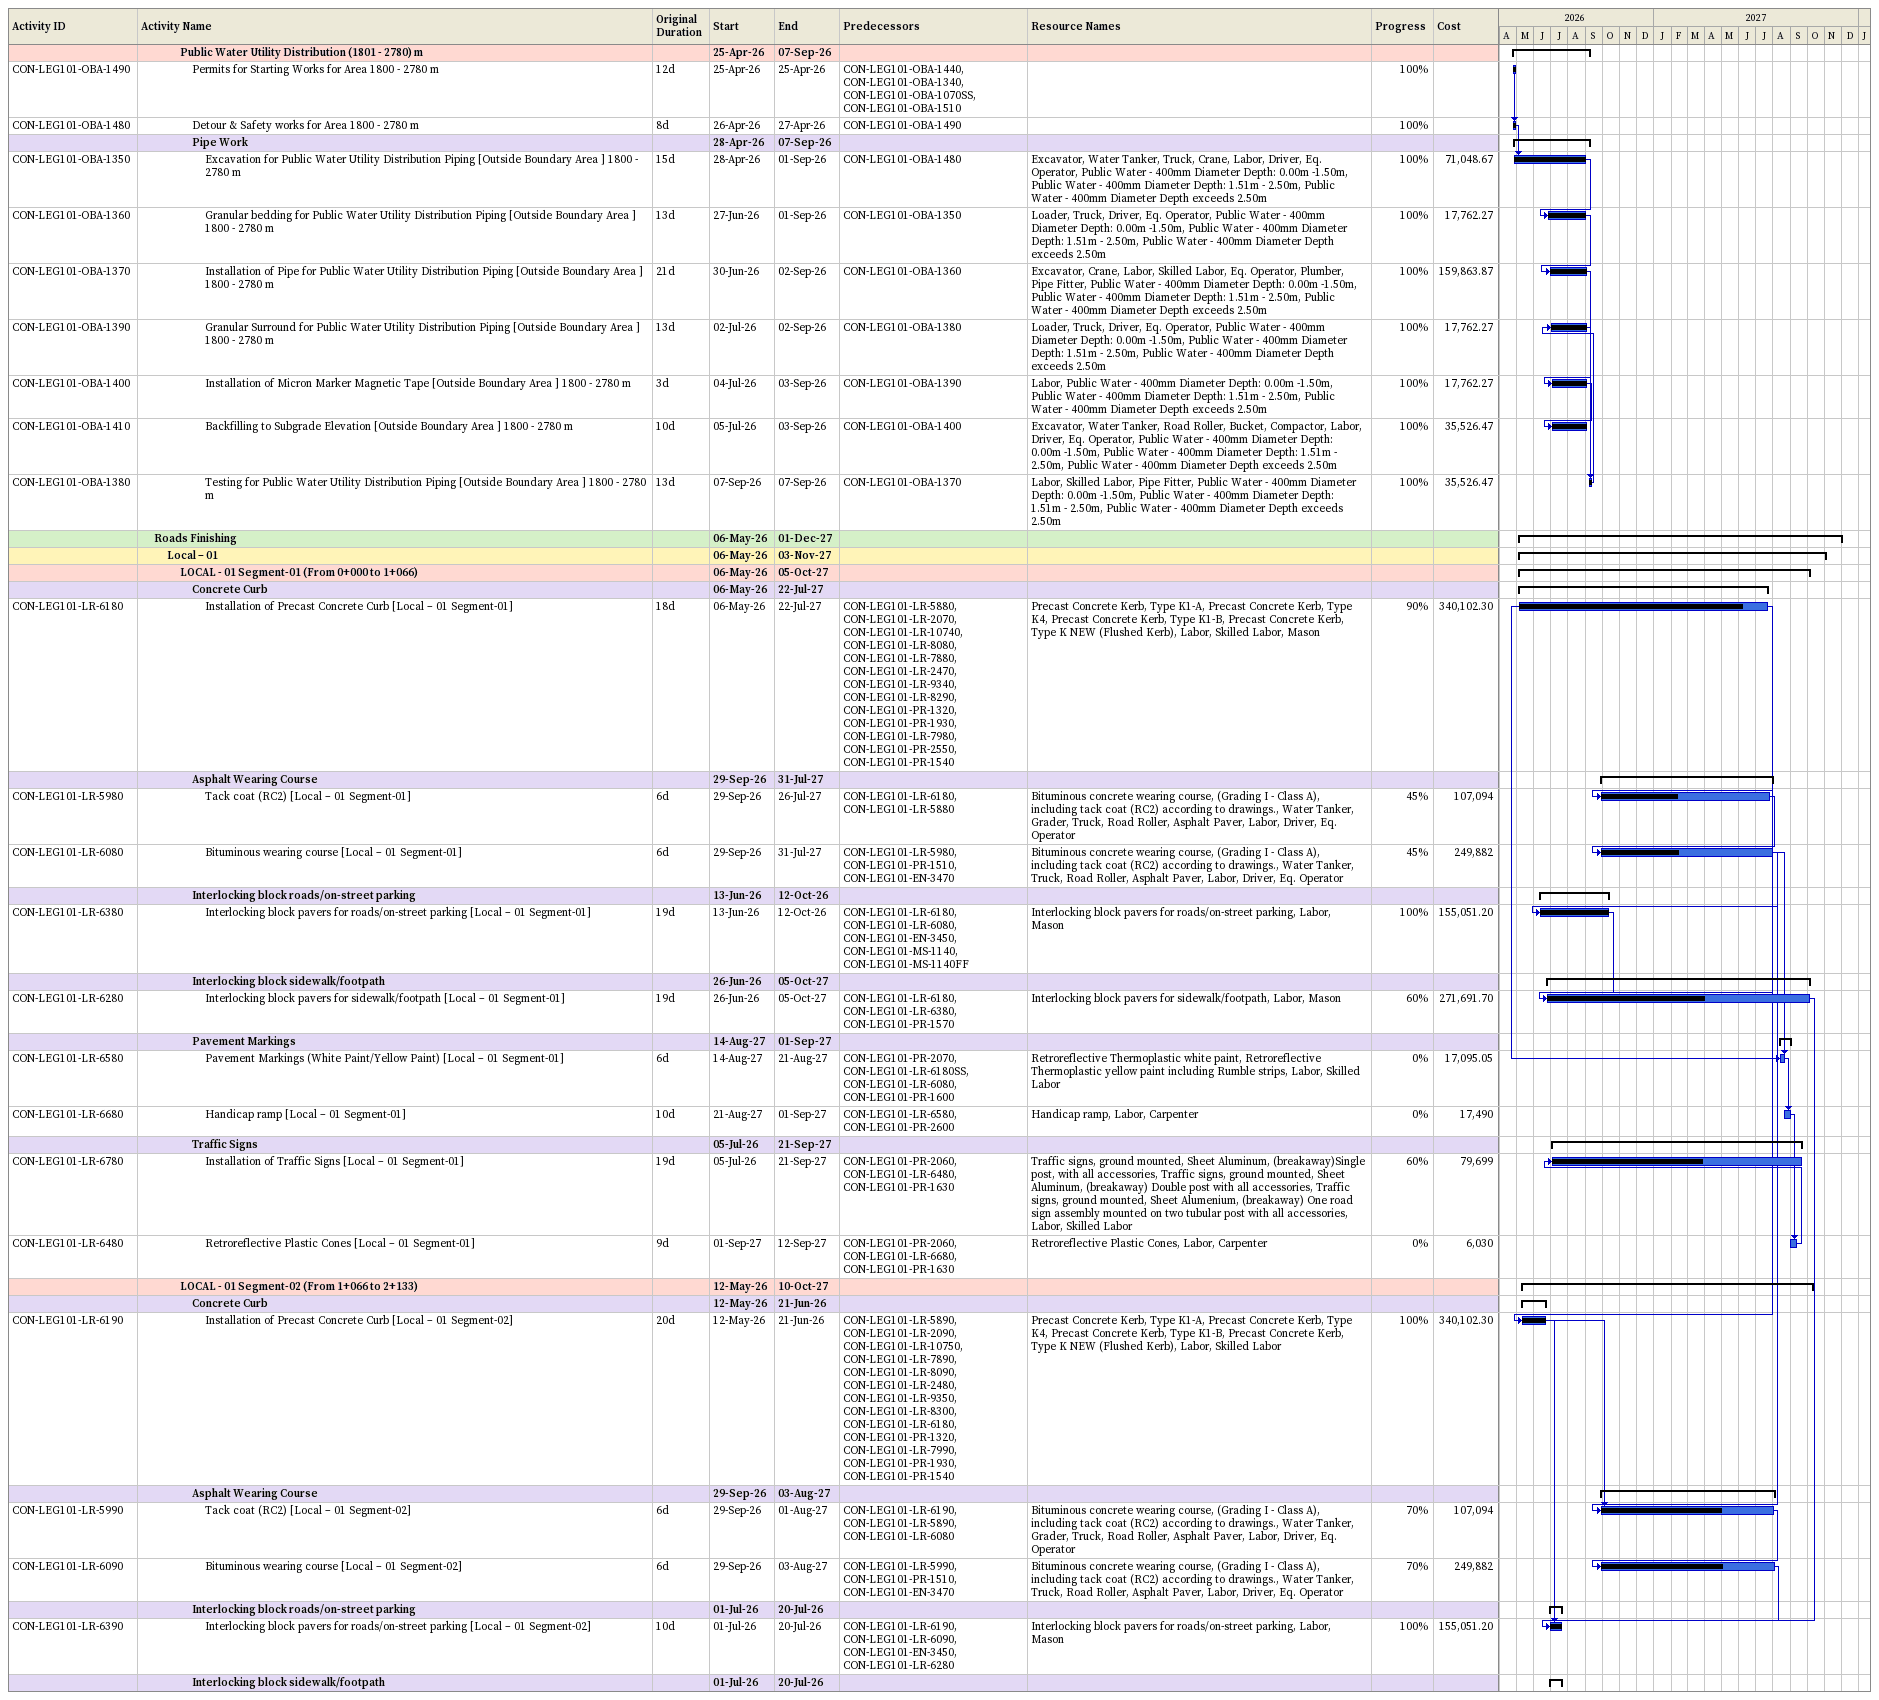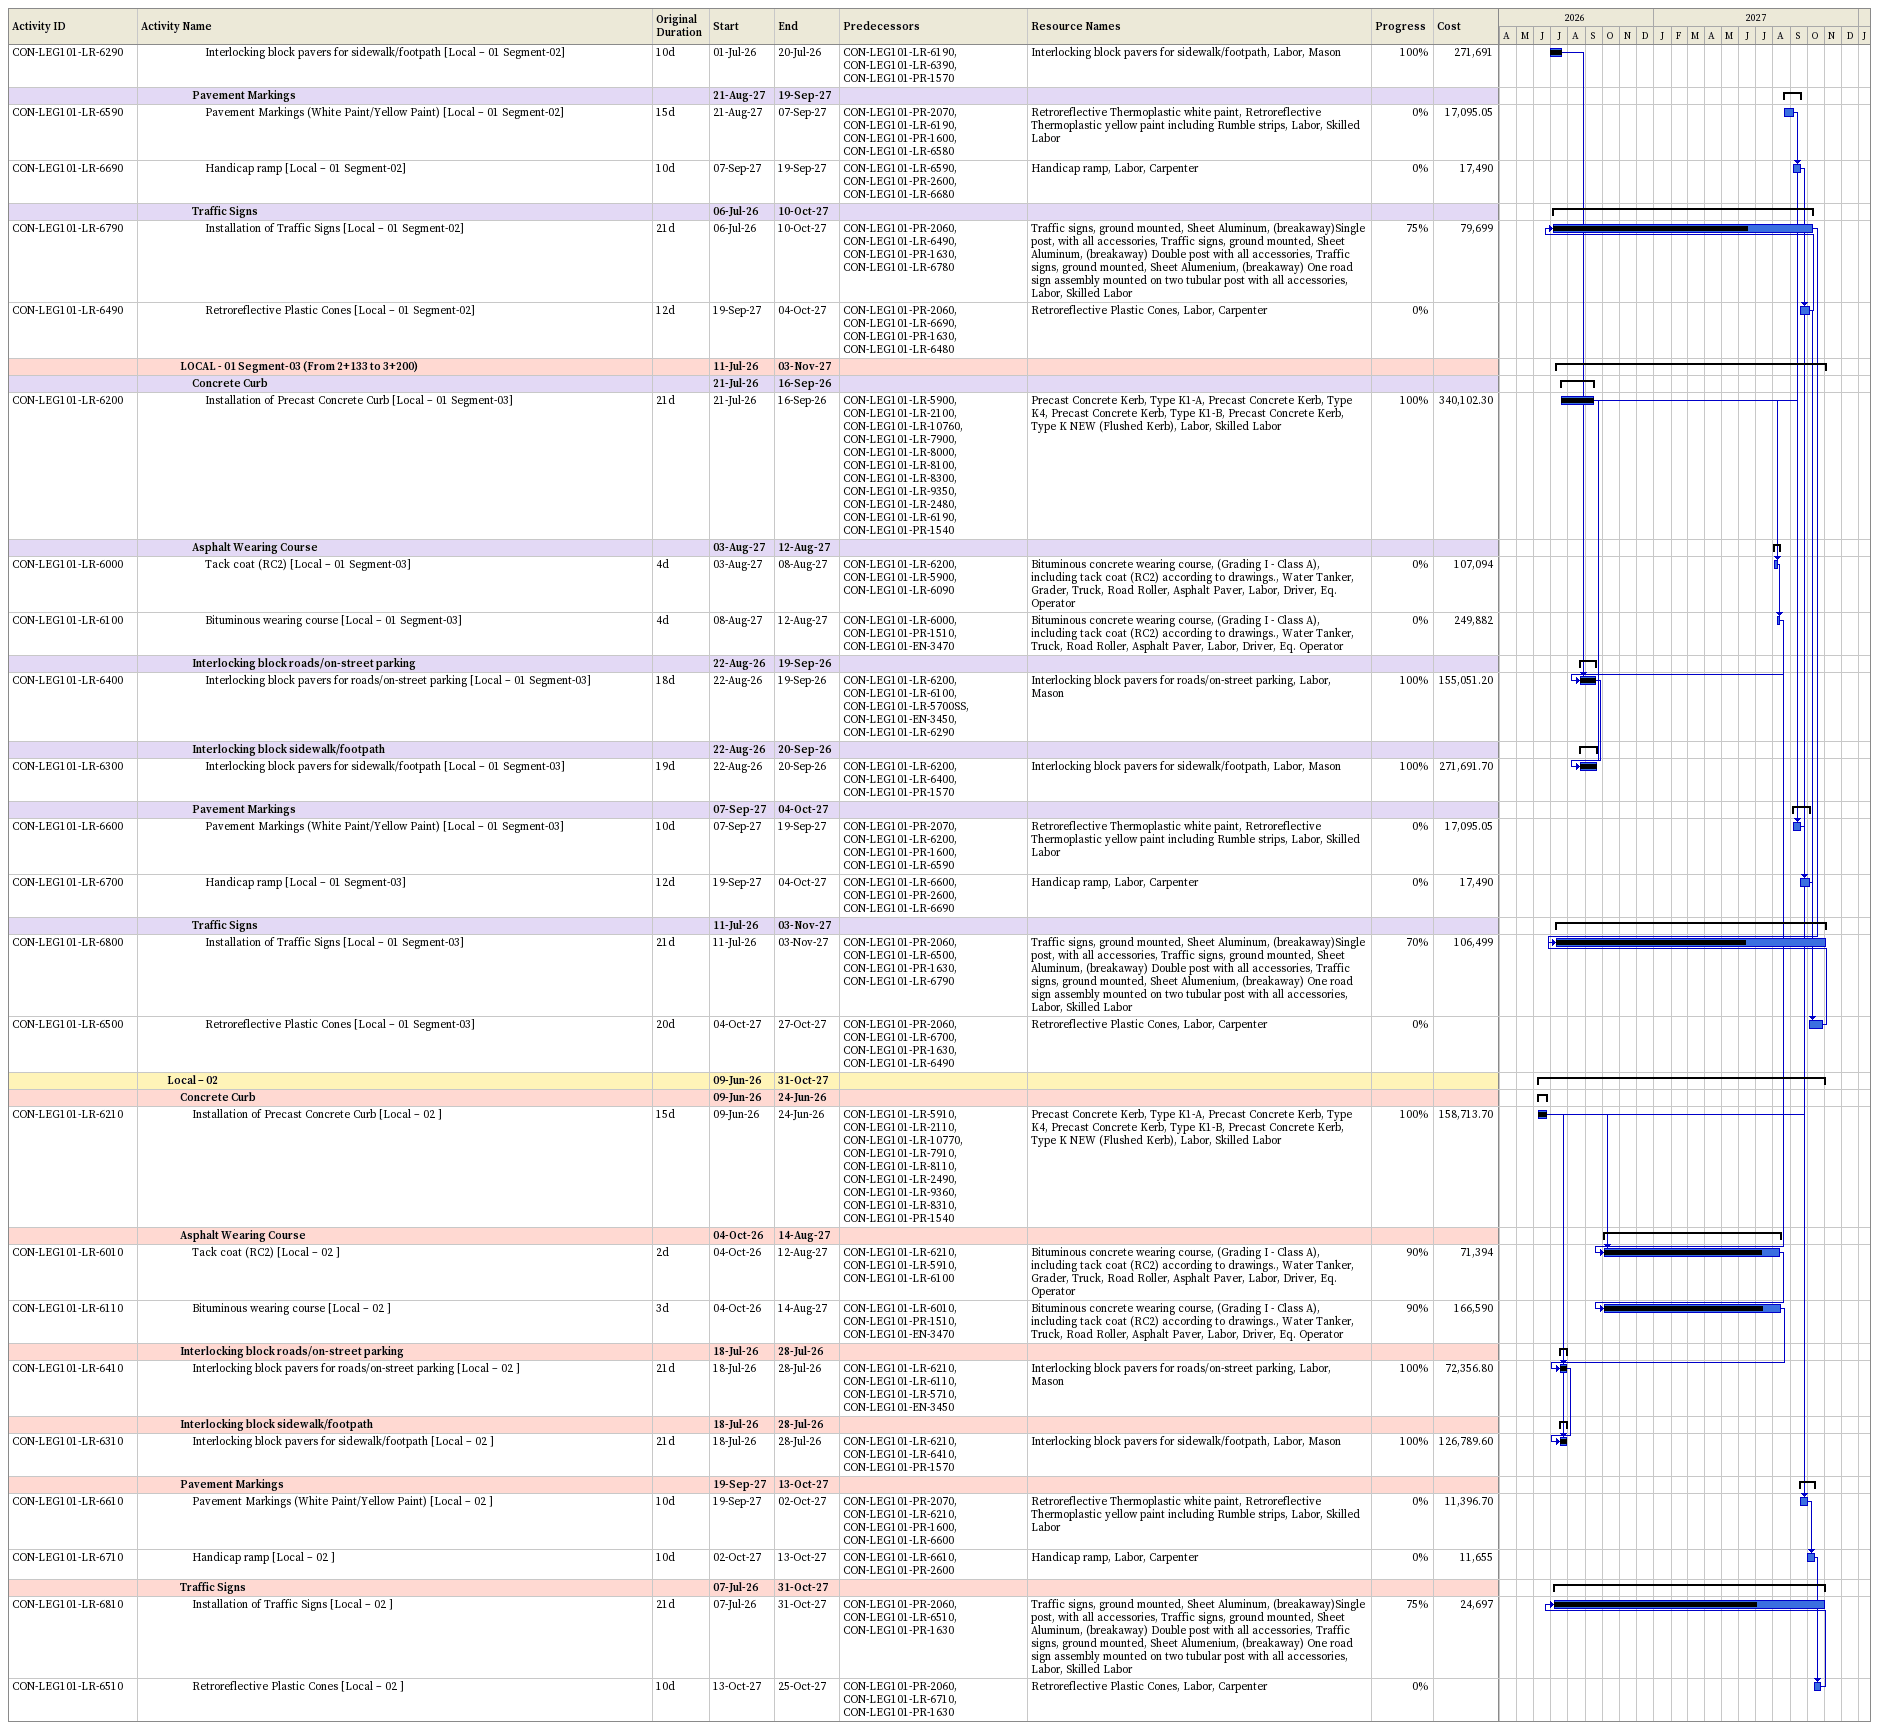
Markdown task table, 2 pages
| ID | Level | Task | Original duration | Start | Finish | Predecessors | Resources | % complete | Cost |
|---|---|---|---|---|---|---|---|---|---|
|  | 4 | **Public Water Utility Distribution (1801 - 2780) m** |  | 2026-04-25 | 2026-09-07 |  |  |  |  |
| CON-LEG101-OBA-1490 | 5 | Permits for Starting Works for Area 1800 - 2780 m | 12d | 2026-04-25 | 2026-04-25 | CON-LEG101-OBA-1440, CON-LEG101-OBA-1340, CON-LEG101-OBA-1070SS, CON-LEG101-OBA-1510 |  | 100 |  |
| CON-LEG101-OBA-1480 | 5 | Detour & Safety works for Area 1800 - 2780 m | 8d | 2026-04-26 | 2026-04-27 | CON-LEG101-OBA-1490 |  | 100 |  |
|  | 5 | **Pipe Work** |  | 2026-04-28 | 2026-09-07 |  |  |  |  |
| CON-LEG101-OBA-1350 | 6 | Excavation for Public Water Utility Distribution Piping [Outside Boundary Area ] 1800 - 2780 m | 15d | 2026-04-28 | 2026-09-01 | CON-LEG101-OBA-1480 | Excavator, Water Tanker, Truck, Crane, Labor, Driver, Eq. Operator, Public Water - 400mm Diameter Depth: 0.00m -1.50m, Public Water - 400mm Diameter Depth: 1.51m - 2.50m, Public Water - 400mm Diameter Depth exceeds 2.50m | 100 | 71048.67 |
| CON-LEG101-OBA-1360 | 6 | Granular bedding for Public Water Utility Distribution Piping [Outside Boundary Area ] 1800 - 2780 m | 13d | 2026-06-27 | 2026-09-01 | CON-LEG101-OBA-1350 | Loader, Truck, Driver, Eq. Operator, Public Water - 400mm Diameter Depth: 0.00m -1.50m, Public Water - 400mm Diameter Depth: 1.51m - 2.50m, Public Water - 400mm Diameter Depth exceeds 2.50m | 100 | 17762.27 |
| CON-LEG101-OBA-1370 | 6 | Installation of Pipe for Public Water Utility Distribution Piping [Outside Boundary Area ] 1800 - 2780 m | 21d | 2026-06-30 | 2026-09-02 | CON-LEG101-OBA-1360 | Excavator, Crane, Labor, Skilled Labor, Eq. Operator, Plumber, Pipe Fitter, Public Water - 400mm Diameter Depth: 0.00m -1.50m, Public Water - 400mm Diameter Depth: 1.51m - 2.50m, Public Water - 400mm Diameter Depth exceeds 2.50m | 100 | 159863.87 |
| CON-LEG101-OBA-1390 | 6 | Granular Surround for Public Water Utility Distribution Piping [Outside Boundary Area ] 1800 - 2780 m | 13d | 2026-07-02 | 2026-09-02 | CON-LEG101-OBA-1380 | Loader, Truck, Driver, Eq. Operator, Public Water - 400mm Diameter Depth: 0.00m -1.50m, Public Water - 400mm Diameter Depth: 1.51m - 2.50m, Public Water - 400mm Diameter Depth exceeds 2.50m | 100 | 17762.27 |
| CON-LEG101-OBA-1400 | 6 | Installation of Micron Marker Magnetic Tape [Outside Boundary Area ] 1800 - 2780 m | 3d | 2026-07-04 | 2026-09-03 | CON-LEG101-OBA-1390 | Labor, Public Water - 400mm Diameter Depth: 0.00m -1.50m, Public Water - 400mm Diameter Depth: 1.51m - 2.50m, Public Water - 400mm Diameter Depth exceeds 2.50m | 100 | 17762.27 |
| CON-LEG101-OBA-1410 | 6 | Backfilling to Subgrade Elevation [Outside Boundary Area ] 1800 - 2780 m | 10d | 2026-07-05 | 2026-09-03 | CON-LEG101-OBA-1400 | Excavator, Water Tanker, Road Roller, Bucket, Compactor, Labor, Driver, Eq. Operator, Public Water - 400mm Diameter Depth: 0.00m -1.50m, Public Water - 400mm Diameter Depth: 1.51m - 2.50m, Public Water - 400mm Diameter Depth exceeds 2.50m | 100 | 35526.47 |
| CON-LEG101-OBA-1380 | 6 | Testing for Public Water Utility Distribution Piping [Outside Boundary Area ] 1800 - 2780 m | 13d | 2026-09-07 | 2026-09-07 | CON-LEG101-OBA-1370 | Labor, Skilled Labor, Pipe Fitter, Public Water - 400mm Diameter Depth: 0.00m -1.50m, Public Water - 400mm Diameter Depth: 1.51m - 2.50m, Public Water - 400mm Diameter Depth exceeds 2.50m | 100 | 35526.47 |
|  | 2 | **Roads Finishing** |  | 2026-05-06 | 2027-12-01 |  |  |  |  |
|  | 3 | **Local – 01** |  | 2026-05-06 | 2027-11-03 |  |  |  |  |
|  | 4 | **LOCAL - 01 Segment-01 (From 0+000 to 1+066)** |  | 2026-05-06 | 2027-10-05 |  |  |  |  |
|  | 5 | **Concrete Curb** |  | 2026-05-06 | 2027-07-22 |  |  |  |  |
| CON-LEG101-LR-6180 | 6 | Installation of Precast Concrete Curb [Local – 01 Segment-01] | 18d | 2026-05-06 | 2027-07-22 | CON-LEG101-LR-5880, CON-LEG101-LR-2070, CON-LEG101-LR-10740, CON-LEG101-LR-8080, CON-LEG101-LR-7880, CON-LEG101-LR-2470, CON-LEG101-LR-9340, CON-LEG101-LR-8290, CON-LEG101-PR-1320, CON-LEG101-PR-1930, CON-LEG101-LR-7980, CON-LEG101-PR-2550, CON-LEG101-PR-1540 | Precast Concrete Kerb, Type K1-A, Precast Concrete Kerb, Type K4, Precast Concrete Kerb, Type K1-B, Precast Concrete Kerb, Type K NEW (Flushed Kerb), Labor, Skilled Labor, Mason | 90 | 340102.30 |
|  | 5 | **Asphalt Wearing Course** |  | 2026-09-29 | 2027-07-31 |  |  |  |  |
| CON-LEG101-LR-5980 | 6 | Tack coat (RC2) [Local – 01 Segment-01] | 6d | 2026-09-29 | 2027-07-26 | CON-LEG101-LR-6180, CON-LEG101-LR-5880 | Bituminous concrete wearing course, (Grading I - Class A), including tack coat (RC2) according to drawings., Water Tanker, Grader, Truck, Road Roller, Asphalt Paver, Labor, Driver, Eq. Operator | 45 | 107094 |
| CON-LEG101-LR-6080 | 6 | Bituminous wearing course [Local – 01 Segment-01] | 6d | 2026-09-29 | 2027-07-31 | CON-LEG101-LR-5980, CON-LEG101-PR-1510, CON-LEG101-EN-3470 | Bituminous concrete wearing course, (Grading I - Class A), including tack coat (RC2) according to drawings., Water Tanker, Truck, Road Roller, Asphalt Paver, Labor, Driver, Eq. Operator | 45 | 249882 |
|  | 5 | **Interlocking block roads/on-street parking** |  | 2026-06-13 | 2026-10-12 |  |  |  |  |
| CON-LEG101-LR-6380 | 6 | Interlocking block pavers for roads/on-street parking [Local – 01 Segment-01] | 19d | 2026-06-13 | 2026-10-12 | CON-LEG101-LR-6180, CON-LEG101-LR-6080, CON-LEG101-EN-3450, CON-LEG101-MS-1140, CON-LEG101-MS-1140FF | Interlocking block pavers for roads/on-street parking, Labor, Mason | 100 | 155051.20 |
|  | 5 | **Interlocking block sidewalk/footpath** |  | 2026-06-26 | 2027-10-05 |  |  |  |  |
| CON-LEG101-LR-6280 | 6 | Interlocking block pavers for sidewalk/footpath [Local – 01 Segment-01] | 19d | 2026-06-26 | 2027-10-05 | CON-LEG101-LR-6180, CON-LEG101-LR-6380, CON-LEG101-PR-1570 | Interlocking block pavers for sidewalk/footpath, Labor, Mason | 60 | 271691.70 |
|  | 5 | **Pavement Markings** |  | 2027-08-14 | 2027-09-01 |  |  |  |  |
| CON-LEG101-LR-6580 | 6 | Pavement Markings (White Paint/Yellow Paint) [Local – 01 Segment-01] | 6d | 2027-08-14 | 2027-08-21 | CON-LEG101-PR-2070, CON-LEG101-LR-6180SS, CON-LEG101-LR-6080, CON-LEG101-PR-1600 | Retroreflective Thermoplastic white paint, Retroreflective Thermoplastic yellow paint including Rumble strips, Labor, Skilled Labor | 0 | 17095.05 |
| CON-LEG101-LR-6680 | 6 | Handicap ramp [Local – 01 Segment-01] | 10d | 2027-08-21 | 2027-09-01 | CON-LEG101-LR-6580, CON-LEG101-PR-2600 | Handicap ramp, Labor, Carpenter | 0 | 17490 |
|  | 5 | **Traffic Signs** |  | 2026-07-05 | 2027-09-21 |  |  |  |  |
| CON-LEG101-LR-6780 | 6 | Installation of Traffic Signs [Local – 01 Segment-01] | 19d | 2026-07-05 | 2027-09-21 | CON-LEG101-PR-2060, CON-LEG101-LR-6480, CON-LEG101-PR-1630 | Traffic signs, ground mounted, Sheet Aluminum, (breakaway)Single post, with all accessories, Traffic signs, ground mounted, Sheet Aluminum, (breakaway) Double post with all accessories, Traffic signs, ground mounted, Sheet Alumenium, (breakaway) One road sign assembly mounted on two tubular post with all accessories, Labor, Skilled Labor | 60 | 79699 |
| CON-LEG101-LR-6480 | 6 | Retroreflective Plastic Cones [Local – 01 Segment-01] | 9d | 2027-09-01 | 2027-09-12 | CON-LEG101-PR-2060, CON-LEG101-LR-6680, CON-LEG101-PR-1630 | Retroreflective Plastic Cones, Labor, Carpenter | 0 | 6030 |
|  | 4 | **LOCAL - 01 Segment-02 (From 1+066 to 2+133)** |  | 2026-05-12 | 2027-10-10 |  |  |  |  |
|  | 5 | **Concrete Curb** |  | 2026-05-12 | 2026-06-21 |  |  |  |  |
| CON-LEG101-LR-6190 | 6 | Installation of Precast Concrete Curb [Local – 01 Segment-02] | 20d | 2026-05-12 | 2026-06-21 | CON-LEG101-LR-5890, CON-LEG101-LR-2090, CON-LEG101-LR-10750, CON-LEG101-LR-7890, CON-LEG101-LR-8090, CON-LEG101-LR-2480, CON-LEG101-LR-9350, CON-LEG101-LR-8300, CON-LEG101-LR-6180, CON-LEG101-PR-1320, CON-LEG101-LR-7990, CON-LEG101-PR-1930, CON-LEG101-PR-1540 | Precast Concrete Kerb, Type K1-A, Precast Concrete Kerb, Type K4, Precast Concrete Kerb, Type K1-B, Precast Concrete Kerb, Type K NEW (Flushed Kerb), Labor, Skilled Labor | 100 | 340102.30 |
|  | 5 | **Asphalt Wearing Course** |  | 2026-09-29 | 2027-08-03 |  |  |  |  |
| CON-LEG101-LR-5990 | 6 | Tack coat (RC2) [Local – 01 Segment-02] | 6d | 2026-09-29 | 2027-08-01 | CON-LEG101-LR-6190, CON-LEG101-LR-5890, CON-LEG101-LR-6080 | Bituminous concrete wearing course, (Grading I - Class A), including tack coat (RC2) according to drawings., Water Tanker, Grader, Truck, Road Roller, Asphalt Paver, Labor, Driver, Eq. Operator | 70 | 107094 |
| CON-LEG101-LR-6090 | 6 | Bituminous wearing course [Local – 01 Segment-02] | 6d | 2026-09-29 | 2027-08-03 | CON-LEG101-LR-5990, CON-LEG101-PR-1510, CON-LEG101-EN-3470 | Bituminous concrete wearing course, (Grading I - Class A), including tack coat (RC2) according to drawings., Water Tanker, Truck, Road Roller, Asphalt Paver, Labor, Driver, Eq. Operator | 70 | 249882 |
|  | 5 | **Interlocking block roads/on-street parking** |  | 2026-07-01 | 2026-07-20 |  |  |  |  |
| CON-LEG101-LR-6390 | 6 | Interlocking block pavers for roads/on-street parking [Local – 01 Segment-02] | 10d | 2026-07-01 | 2026-07-20 | CON-LEG101-LR-6190, CON-LEG101-LR-6090, CON-LEG101-EN-3450, CON-LEG101-LR-6280 | Interlocking block pavers for roads/on-street parking, Labor, Mason | 100 | 155051.20 |
|  | 5 | **Interlocking block sidewalk/footpath** |  | 2026-07-01 | 2026-07-20 |  |  |  |  |
| CON-LEG101-LR-6290 | 6 | Interlocking block pavers for sidewalk/footpath [Local – 01 Segment-02] | 10d | 2026-07-01 | 2026-07-20 | CON-LEG101-LR-6190, CON-LEG101-LR-6390, CON-LEG101-PR-1570 | Interlocking block pavers for sidewalk/footpath, Labor, Mason | 100 | 271691 |
|  | 5 | **Pavement Markings** |  | 2027-08-21 | 2027-09-19 |  |  |  |  |
| CON-LEG101-LR-6590 | 6 | Pavement Markings (White Paint/Yellow Paint) [Local – 01 Segment-02] | 15d | 2027-08-21 | 2027-09-07 | CON-LEG101-PR-2070, CON-LEG101-LR-6190, CON-LEG101-PR-1600, CON-LEG101-LR-6580 | Retroreflective Thermoplastic white paint, Retroreflective Thermoplastic yellow paint including Rumble strips, Labor, Skilled Labor | 0 | 17095.05 |
| CON-LEG101-LR-6690 | 6 | Handicap ramp [Local – 01 Segment-02] | 10d | 2027-09-07 | 2027-09-19 | CON-LEG101-LR-6590, CON-LEG101-PR-2600, CON-LEG101-LR-6680 | Handicap ramp, Labor, Carpenter | 0 | 17490 |
|  | 5 | **Traffic Signs** |  | 2026-07-06 | 2027-10-10 |  |  |  |  |
| CON-LEG101-LR-6790 | 6 | Installation of Traffic Signs [Local – 01 Segment-02] | 21d | 2026-07-06 | 2027-10-10 | CON-LEG101-PR-2060, CON-LEG101-LR-6490, CON-LEG101-PR-1630, CON-LEG101-LR-6780 | Traffic signs, ground mounted, Sheet Aluminum, (breakaway)Single post, with all accessories, Traffic signs, ground mounted, Sheet Aluminum, (breakaway) Double post with all accessories, Traffic signs, ground mounted, Sheet Alumenium, (breakaway) One road sign assembly mounted on two tubular post with all accessories, Labor, Skilled Labor | 75 | 79699 |
| CON-LEG101-LR-6490 | 6 | Retroreflective Plastic Cones [Local – 01 Segment-02] | 12d | 2027-09-19 | 2027-10-04 | CON-LEG101-PR-2060, CON-LEG101-LR-6690, CON-LEG101-PR-1630, CON-LEG101-LR-6480 | Retroreflective Plastic Cones, Labor, Carpenter | 0 |  |
|  | 4 | **LOCAL - 01 Segment-03 (From 2+133 to 3+200)** |  | 2026-07-11 | 2027-11-03 |  |  |  |  |
|  | 5 | **Concrete Curb** |  | 2026-07-21 | 2026-09-16 |  |  |  |  |
| CON-LEG101-LR-6200 | 6 | Installation of Precast Concrete Curb [Local – 01 Segment-03] | 21d | 2026-07-21 | 2026-09-16 | CON-LEG101-LR-5900, CON-LEG101-LR-2100, CON-LEG101-LR-10760, CON-LEG101-LR-7900, CON-LEG101-LR-8000, CON-LEG101-LR-8100, CON-LEG101-LR-8300, CON-LEG101-LR-9350, CON-LEG101-LR-2480, CON-LEG101-LR-6190, CON-LEG101-PR-1540 | Precast Concrete Kerb, Type K1-A, Precast Concrete Kerb, Type K4, Precast Concrete Kerb, Type K1-B, Precast Concrete Kerb, Type K NEW (Flushed Kerb), Labor, Skilled Labor | 100 | 340102.30 |
|  | 5 | **Asphalt Wearing Course** |  | 2027-08-03 | 2027-08-12 |  |  |  |  |
| CON-LEG101-LR-6000 | 6 | Tack coat (RC2) [Local – 01 Segment-03] | 4d | 2027-08-03 | 2027-08-08 | CON-LEG101-LR-6200, CON-LEG101-LR-5900, CON-LEG101-LR-6090 | Bituminous concrete wearing course, (Grading I - Class A), including tack coat (RC2) according to drawings., Water Tanker, Grader, Truck, Road Roller, Asphalt Paver, Labor, Driver, Eq. Operator | 0 | 107094 |
| CON-LEG101-LR-6100 | 6 | Bituminous wearing course [Local – 01 Segment-03] | 4d | 2027-08-08 | 2027-08-12 | CON-LEG101-LR-6000, CON-LEG101-PR-1510, CON-LEG101-EN-3470 | Bituminous concrete wearing course, (Grading I - Class A), including tack coat (RC2) according to drawings., Water Tanker, Truck, Road Roller, Asphalt Paver, Labor, Driver, Eq. Operator | 0 | 249882 |
|  | 5 | **Interlocking block roads/on-street parking** |  | 2026-08-22 | 2026-09-19 |  |  |  |  |
| CON-LEG101-LR-6400 | 6 | Interlocking block pavers for roads/on-street parking [Local – 01 Segment-03] | 18d | 2026-08-22 | 2026-09-19 | CON-LEG101-LR-6200, CON-LEG101-LR-6100, CON-LEG101-LR-5700SS, CON-LEG101-EN-3450, CON-LEG101-LR-6290 | Interlocking block pavers for roads/on-street parking, Labor, Mason | 100 | 155051.20 |
|  | 5 | **Interlocking block sidewalk/footpath** |  | 2026-08-22 | 2026-09-20 |  |  |  |  |
| CON-LEG101-LR-6300 | 6 | Interlocking block pavers for sidewalk/footpath [Local – 01 Segment-03] | 19d | 2026-08-22 | 2026-09-20 | CON-LEG101-LR-6200, CON-LEG101-LR-6400, CON-LEG101-PR-1570 | Interlocking block pavers for sidewalk/footpath, Labor, Mason | 100 | 271691.70 |
|  | 5 | **Pavement Markings** |  | 2027-09-07 | 2027-10-04 |  |  |  |  |
| CON-LEG101-LR-6600 | 6 | Pavement Markings (White Paint/Yellow Paint) [Local – 01 Segment-03] | 10d | 2027-09-07 | 2027-09-19 | CON-LEG101-PR-2070, CON-LEG101-LR-6200, CON-LEG101-PR-1600, CON-LEG101-LR-6590 | Retroreflective Thermoplastic white paint, Retroreflective Thermoplastic yellow paint including Rumble strips, Labor, Skilled Labor | 0 | 17095.05 |
| CON-LEG101-LR-6700 | 6 | Handicap ramp [Local – 01 Segment-03] | 12d | 2027-09-19 | 2027-10-04 | CON-LEG101-LR-6600, CON-LEG101-PR-2600, CON-LEG101-LR-6690 | Handicap ramp, Labor, Carpenter | 0 | 17490 |
|  | 5 | **Traffic Signs** |  | 2026-07-11 | 2027-11-03 |  |  |  |  |
| CON-LEG101-LR-6800 | 6 | Installation of Traffic Signs [Local – 01 Segment-03] | 21d | 2026-07-11 | 2027-11-03 | CON-LEG101-PR-2060, CON-LEG101-LR-6500, CON-LEG101-PR-1630, CON-LEG101-LR-6790 | Traffic signs, ground mounted, Sheet Aluminum, (breakaway)Single post, with all accessories, Traffic signs, ground mounted, Sheet Aluminum, (breakaway) Double post with all accessories, Traffic signs, ground mounted, Sheet Alumenium, (breakaway) One road sign assembly mounted on two tubular post with all accessories, Labor, Skilled Labor | 70 | 106499 |
| CON-LEG101-LR-6500 | 6 | Retroreflective Plastic Cones [Local – 01 Segment-03] | 20d | 2027-10-04 | 2027-10-27 | CON-LEG101-PR-2060, CON-LEG101-LR-6700, CON-LEG101-PR-1630, CON-LEG101-LR-6490 | Retroreflective Plastic Cones, Labor, Carpenter | 0 |  |
|  | 3 | **Local – 02** |  | 2026-06-09 | 2027-10-31 |  |  |  |  |
|  | 4 | **Concrete Curb** |  | 2026-06-09 | 2026-06-24 |  |  |  |  |
| CON-LEG101-LR-6210 | 5 | Installation of Precast Concrete Curb [Local – 02 ] | 15d | 2026-06-09 | 2026-06-24 | CON-LEG101-LR-5910, CON-LEG101-LR-2110, CON-LEG101-LR-10770, CON-LEG101-LR-7910, CON-LEG101-LR-8110, CON-LEG101-LR-2490, CON-LEG101-LR-9360, CON-LEG101-LR-8310, CON-LEG101-PR-1540 | Precast Concrete Kerb, Type K1-A, Precast Concrete Kerb, Type K4, Precast Concrete Kerb, Type K1-B, Precast Concrete Kerb, Type K NEW (Flushed Kerb), Labor, Skilled Labor | 100 | 158713.70 |
|  | 4 | **Asphalt Wearing Course** |  | 2026-10-04 | 2027-08-14 |  |  |  |  |
| CON-LEG101-LR-6010 | 5 | Tack coat (RC2) [Local – 02 ] | 2d | 2026-10-04 | 2027-08-12 | CON-LEG101-LR-6210, CON-LEG101-LR-5910, CON-LEG101-LR-6100 | Bituminous concrete wearing course, (Grading I - Class A), including tack coat (RC2) according to drawings., Water Tanker, Grader, Truck, Road Roller, Asphalt Paver, Labor, Driver, Eq. Operator | 90 | 71394 |
| CON-LEG101-LR-6110 | 5 | Bituminous wearing course [Local – 02 ] | 3d | 2026-10-04 | 2027-08-14 | CON-LEG101-LR-6010, CON-LEG101-PR-1510, CON-LEG101-EN-3470 | Bituminous concrete wearing course, (Grading I - Class A), including tack coat (RC2) according to drawings., Water Tanker, Truck, Road Roller, Asphalt Paver, Labor, Driver, Eq. Operator | 90 | 166590 |
|  | 4 | **Interlocking block roads/on-street parking** |  | 2026-07-18 | 2026-07-28 |  |  |  |  |
| CON-LEG101-LR-6410 | 5 | Interlocking block pavers for roads/on-street parking [Local – 02 ] | 21d | 2026-07-18 | 2026-07-28 | CON-LEG101-LR-6210, CON-LEG101-LR-6110, CON-LEG101-LR-5710, CON-LEG101-EN-3450 | Interlocking block pavers for roads/on-street parking, Labor, Mason | 100 | 72356.80 |
|  | 4 | **Interlocking block sidewalk/footpath** |  | 2026-07-18 | 2026-07-28 |  |  |  |  |
| CON-LEG101-LR-6310 | 5 | Interlocking block pavers for sidewalk/footpath [Local – 02 ] | 21d | 2026-07-18 | 2026-07-28 | CON-LEG101-LR-6210, CON-LEG101-LR-6410, CON-LEG101-PR-1570 | Interlocking block pavers for sidewalk/footpath, Labor, Mason | 100 | 126789.60 |
|  | 4 | **Pavement Markings** |  | 2027-09-19 | 2027-10-13 |  |  |  |  |
| CON-LEG101-LR-6610 | 5 | Pavement Markings (White Paint/Yellow Paint) [Local – 02 ] | 10d | 2027-09-19 | 2027-10-02 | CON-LEG101-PR-2070, CON-LEG101-LR-6210, CON-LEG101-PR-1600, CON-LEG101-LR-6600 | Retroreflective Thermoplastic white paint, Retroreflective Thermoplastic yellow paint including Rumble strips, Labor, Skilled Labor | 0 | 11396.70 |
| CON-LEG101-LR-6710 | 5 | Handicap ramp [Local – 02 ] | 10d | 2027-10-02 | 2027-10-13 | CON-LEG101-LR-6610, CON-LEG101-PR-2600 | Handicap ramp, Labor, Carpenter | 0 | 11655 |
|  | 4 | **Traffic Signs** |  | 2026-07-07 | 2027-10-31 |  |  |  |  |
| CON-LEG101-LR-6810 | 5 | Installation of Traffic Signs [Local – 02 ] | 21d | 2026-07-07 | 2027-10-31 | CON-LEG101-PR-2060, CON-LEG101-LR-6510, CON-LEG101-PR-1630 | Traffic signs, ground mounted, Sheet Aluminum, (breakaway)Single post, with all accessories, Traffic signs, ground mounted, Sheet Aluminum, (breakaway) Double post with all accessories, Traffic signs, ground mounted, Sheet Alumenium, (breakaway) One road sign assembly mounted on two tubular post with all accessories, Labor, Skilled Labor | 75 | 24697 |
| CON-LEG101-LR-6510 | 5 | Retroreflective Plastic Cones [Local – 02 ] | 10d | 2027-10-13 | 2027-10-25 | CON-LEG101-PR-2060, CON-LEG101-LR-6710, CON-LEG101-PR-1630 | Retroreflective Plastic Cones, Labor, Carpenter | 0 |  |
